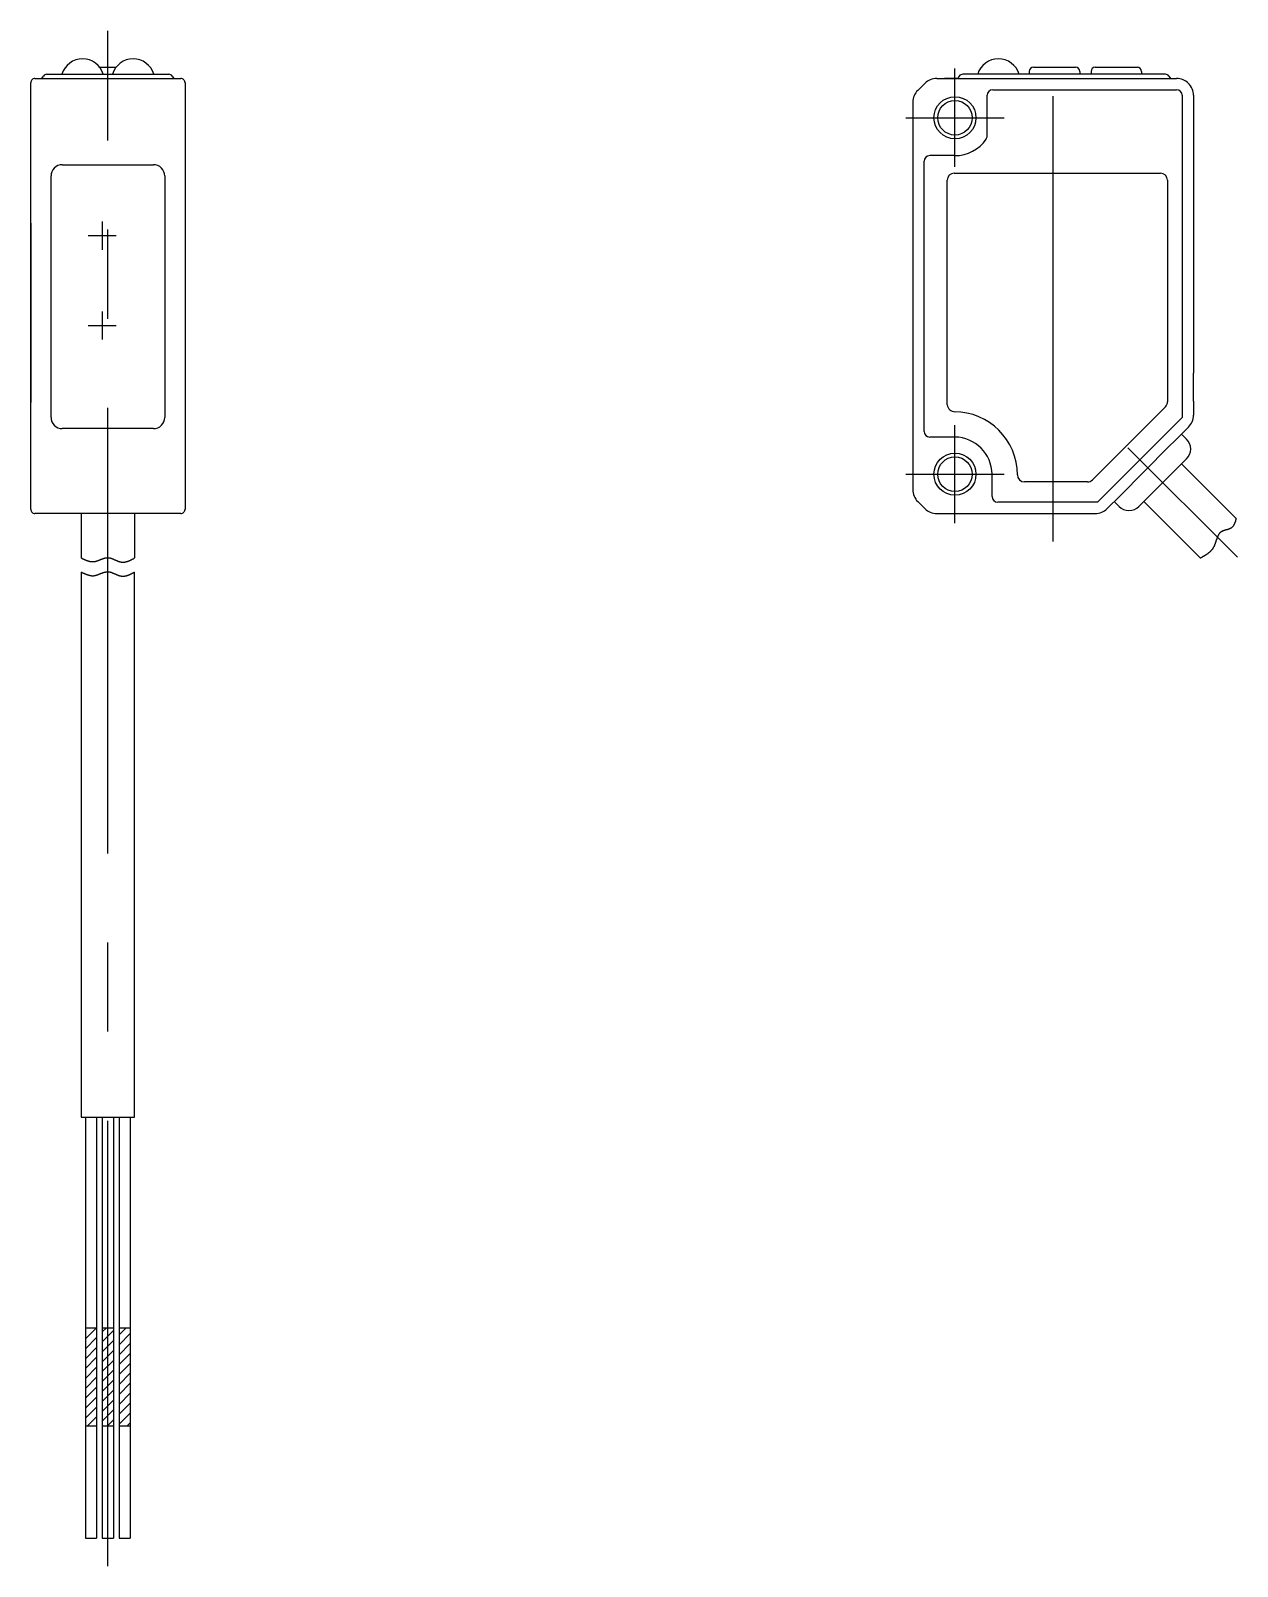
# Model space of a CAD drawing. Extents: x -19 to 104, y -28 to 519.
# Drawn here: x 16 to 102, y 118.7 to 228.2 of the extents above; entities that cross this region are included whole.
import ezdxf

# ---------------------------------------------------------------- set-up
doc = ezdxf.new("R2010")
doc.units = 0
doc.linetypes.add('CENTER', pattern=[50.8, 31.75, -6.35, 6.35, -6.35])
doc.linetypes.add('DASHED', pattern=[19.05, 12.7, -6.35])
doc.layers.get('0').update_dxf_attribs({"linetype": 'CONTINUOUS'})
doc.layers.add('CENTER', color=1, linetype='CONTINUOUS')

msp = doc.modelspace()

# ---------------------------------------------------------------- linework, layer by layer
at = {"color": 7, "linetype": 'CONTINUOUS'}
for p, q in [((20.92, 225.55), (22.08, 225.55)), ((87.48, 225.55), (90.48, 225.55)), ((91.88, 225.55), (94.88, 225.55)), ((87.18, 225.25), (87.18, 225.05)), ((90.78, 225.25), (90.78, 225.05)), ((91.58, 225.25), (91.58, 225.05)), ((95.18, 225.25), (95.18, 225.05)), ((84.18, 220.66), (84.18, 223.55)), ((84.18, 220.66), (84.18, 223.55)), ((84.58, 223.95), (97.68, 223.95)), ((98.08, 223.55), (98.08, 200.58)), ((98.08, 223.55), (98.08, 200.58)), ((98.08, 223.55), (98.08, 200.58)), ((79.68, 199.6), (79.68, 218.85)), ((79.68, 199.6), (79.68, 218.85)), ((79.68, 199.6), (79.68, 218.85)), ((79.68, 199.6), (79.68, 218.85)), ((81.88, 219.25), (80.08, 219.25)), ((81.88, 219.25), (80.08, 219.25)), ((81.83, 218), (96.53, 218)), ((81.33, 201.5), (81.33, 217.5)), ((97.03, 217.5), (97.03, 201.71)), ((91.68, 196.15), (96.88, 201.36)), ((98.08, 200.58), (92.05, 194.55)), ((98.08, 200.58), (92.05, 194.55)), ((98.08, 200.58), (92.05, 194.55)), ((98.08, 200.58), (92.05, 194.55)), ((98.08, 200.58), (92.05, 194.55)), ((81.88, 199.2), (80.08, 199.2)), ((81.88, 199.2), (80.08, 199.2)), ((84.53, 194.95), (84.53, 196.5)), ((91.32, 196), (86.83, 196)), ((92.05, 194.55), (84.93, 194.55)), ((19.6, 150.73), (19.9, 150.73)), ((19.9, 150.73), (19.9, 135.73)), ((19.9, 150.73), (20.7, 150.73)), ((20.7, 150.73), (20.7, 135.73)), ((20.7, 150.73), (21.1, 150.73)), ((21.1, 150.73), (21.1, 135.73)), ((21.1, 150.73), (21.9, 150.73)), ((21.9, 150.73), (21.9, 135.73)), ((21.9, 150.73), (22.3, 150.73)), ((22.3, 150.73), (22.3, 135.73)), ((22.3, 150.73), (23.1, 150.73)), ((23.1, 150.73), (23.1, 135.73)), ((23.1, 150.73), (23.4, 150.73)), ((19.9, 135.73), (19.9, 128.73)), ((19.9, 135.73), (20.7, 135.73)), ((20.7, 135.73), (20.7, 128.73)), ((21.1, 135.73), (21.1, 128.73)), ((21.1, 135.73), (21.9, 135.73)), ((21.9, 135.73), (21.9, 128.73)), ((22.3, 135.73), (22.3, 128.73)), ((22.3, 135.73), (23.1, 135.73)), ((23.1, 135.73), (23.1, 128.73)), ((19.9, 128.73), (20.7, 128.73)), ((19.9, 128.73), (19.9, 120.73)), ((20.7, 128.73), (20.7, 120.73)), ((21.1, 128.73), (21.9, 128.73)), ((21.1, 128.73), (21.1, 120.73)), ((21.9, 128.73), (21.9, 120.73)), ((22.3, 128.73), (23.1, 128.73)), ((22.3, 128.73), (22.3, 120.73)), ((23.1, 128.73), (23.1, 120.73)), ((19.9, 120.73), (20.7, 120.73)), ((21.1, 120.73), (21.9, 120.73)), ((22.3, 120.73), (23.1, 120.73))]:
    msp.add_line(p, q, dxfattribs=at)
at = {"color": 3, "linetype": 'DASHED'}
for p, q in [((21.1, 214.55), (21.1, 212.55)), ((20.1, 213.55), (22.1, 213.55)), ((21.1, 208.15), (21.1, 206.15)), ((20.1, 207.15), (22.1, 207.15))]:
    msp.add_line(p, q, dxfattribs=at)
at = {"color": 3, "linetype": 'CONTINUOUS'}
for p, q in [((19.9, 135.65), (19.98, 135.73)), ((19.9, 134.94), (20.69, 135.73)), ((21.1, 135.43), (21.4, 135.73)), ((22.3, 135.22), (22.81, 135.73)), ((19.9, 134.23), (20.7, 135.03)), ((21.1, 134.72), (21.9, 135.52)), ((21.1, 134.02), (21.9, 134.82)), ((22.3, 134.51), (23.1, 135.31)), ((22.3, 133.8), (23.1, 134.6)), ((19.9, 133.52), (20.7, 134.32)), ((19.9, 132.82), (20.7, 133.62)), ((21.1, 133.31), (21.9, 134.11)), ((22.3, 133.1), (23.1, 133.9)), ((19.9, 132.11), (20.7, 132.91)), ((21.1, 132.6), (21.9, 133.4)), ((21.1, 131.9), (21.9, 132.7)), ((22.3, 132.39), (23.1, 133.19)), ((22.3, 131.68), (23.1, 132.48)), ((19.9, 131.4), (20.7, 132.2)), ((19.9, 130.7), (20.7, 131.5)), ((21.1, 131.19), (21.9, 131.99)), ((22.3, 130.97), (23.1, 131.77)), ((19.9, 129.99), (20.7, 130.79)), ((21.1, 130.48), (21.9, 131.28)), ((21.1, 129.77), (21.9, 130.57)), ((22.3, 130.27), (23.1, 131.07)), ((22.3, 129.56), (23.1, 130.36)), ((19.9, 129.28), (20.7, 130.08)), ((20.05, 128.73), (20.7, 129.37)), ((21.1, 129.07), (21.9, 129.87)), ((21.47, 128.73), (21.9, 129.16)), ((22.3, 128.85), (23.1, 129.65)), ((22.88, 128.73), (23.1, 128.95))]:
    msp.add_line(p, q, dxfattribs=at)
at = {"color": 7, "linetype": 'CONTINUOUS'}
for points in [[(21.17, 225.05, 0.746299), (18.23, 225.05)], [(24.77, 225.05, 0.746299), (21.83, 225.05)], [(86.45, 225.05, 0.746299), (83.5, 225.05)], [(16.3, 224.75, 0.414214), (16, 224.45)], [(17.16, 225.05, 0.250765), (16.91, 224.92)], [(26.09, 224.92, 0.250765), (25.84, 225.05)], [(27, 224.45, 0.414214), (26.7, 224.75)], [(80.58, 224.75, 0.198912), (79.73, 224.4)], [(82.44, 225.05, 0.250765), (82.19, 224.92)], [(97.13, 224.92, 0.250765), (96.88, 225.05)], [(98.88, 223.55, 0.414214), (97.68, 224.75)], [(98.88, 223.55, 0.414214), (97.68, 224.75)], [(98.88, 223.55, 0.414214), (97.68, 224.75)], [(98.88, 223.55, 0.414214), (97.68, 224.75)], [(79.23, 223.9, 0.198912), (78.88, 223.06)], [(18.25, 218.6, 0.414214), (17.45, 217.8)], [(25.55, 217.8, 0.414214), (24.75, 218.6)], [(17.45, 200.6, 0.414214), (18.25, 199.8)], [(24.75, 199.8, 0.414214), (25.55, 200.6)], [(98.53, 199.9, 0.198912), (98.88, 200.75)], [(98.39, 197.64, 0.414214), (98.39, 199.05)], [(78.88, 195.45, 0.198912), (79.23, 194.6)], [(16, 194.05, 0.414214), (16.3, 193.75)], [(26.7, 193.75, 0.414214), (27, 194.05)], [(79.73, 194.1, 0.198912), (80.58, 193.75)], [(91.88, 193.75, 0.198912), (92.73, 194.1)], [(93.58, 194.25, 0.414214), (94.99, 194.25)]]:
    msp.add_lwpolyline(points, format="xyb", dxfattribs=at)
for points in [[(16, 194.05), (16, 224.45)], [(16.3, 224.75), (16.8, 224.75)], [(16.8, 224.75), (16.91, 224.92)], [(16.8, 224.75), (26.2, 224.75)], [(17.16, 225.05), (25.84, 225.05)], [(26.09, 224.92), (26.2, 224.75)], [(26.2, 224.75), (26.7, 224.75)], [(27, 224.45), (27, 194.05)], [(79.23, 223.9), (79.73, 224.4)], [(80.58, 224.75), (82.04, 224.75)], [(82.04, 224.75), (81.13, 224.75)], [(82.08, 224.75), (82.04, 224.75)], [(82.19, 224.92), (82.08, 224.75)], [(82.08, 224.75), (97.24, 224.75)], [(96.88, 225.05), (82.44, 225.05)], [(97.13, 224.92), (97.24, 224.75)], [(97.24, 224.75), (97.68, 224.75)], [(98.88, 223.55), (98.88, 216.75)], [(98.88, 223.55), (98.88, 216.75)], [(98.88, 223.55), (98.88, 216.75)], [(98.88, 223.55), (98.88, 216.75)], [(78.88, 223.06), (78.88, 219.71)], [(78.88, 219.71), (78.88, 219.65)], [(78.88, 219.65), (78.88, 218.2)], [(17.45, 200.6), (17.45, 217.8)], [(18.25, 218.6), (24.75, 218.6)], [(25.55, 217.8), (25.55, 200.6)], [(78.88, 218.2), (78.88, 217.75)], [(78.88, 217.75), (78.88, 215.05)], [(98.88, 216.75), (98.88, 203.75)], [(78.88, 216.35), (78.88, 215.05)], [(78.88, 215.05), (78.88, 214.95)], [(78.88, 214.95), (78.88, 201.75)], [(16, 214.45), (16, 201.65)], [(98.88, 201.75), (98.88, 203.75)], [(78.88, 201.75), (78.88, 201.65)], [(78.88, 201.65), (78.88, 200.2)], [(78.88, 201.55), (78.88, 201.45)], [(98.88, 201.75), (98.88, 200.75)], [(98.88, 200.75), (98.88, 200.75)], [(24.75, 199.8), (18.25, 199.8)], [(78.88, 200.2), (78.88, 198.35)], [(78.88, 200.2), (78.88, 200.05)], [(97.61, 198.98), (98.53, 199.9)], [(98.39, 199.05), (98.03, 199.41)], [(78.88, 198.35), (78.88, 198.15)], [(78.88, 198.15), (78.88, 195.75)], [(81.88, 198.15), (81.88, 198.14)], [(93.65, 195.02), (97.11, 198.49)], [(97.11, 198.49), (97.61, 198.98)], [(95.35, 194.6), (98.03, 197.29)], [(98.03, 197.29), (98.39, 197.64)], [(98.03, 197.29), (99.48, 195.84)], [(78.88, 195.75), (78.88, 195.45)], [(92.73, 194.1), (93.65, 195.02)], [(99.48, 195.84), (101.94, 193.38)], [(19.6, 193.75), (16.3, 193.75)], [(19.6, 193.75), (19.6, 190.58)], [(23.4, 193.75), (19.6, 193.75)], [(23.4, 193.75), (23.4, 190.58)], [(26.7, 193.75), (23.4, 193.75)], [(79.23, 194.6), (79.73, 194.1)], [(80.58, 193.75), (80.88, 193.75)], [(80.88, 193.75), (85.68, 193.75)], [(85.68, 193.75), (86.98, 193.75)], [(86.98, 193.75), (90.88, 193.75)], [(90.88, 193.75), (91.88, 193.75)], [(91.88, 193.75), (91.88, 193.75)], [(93.22, 194.6), (93.58, 194.25)], [(94.99, 194.25), (95.35, 194.6)], [(95.35, 194.6), (99.36, 190.58)], [(19.6, 189.58), (19.6, 150.73)], [(23.4, 150.73), (23.4, 189.58)], [(19.6, 150.73), (19.98, 150.73)], [(19.98, 150.73), (20.74, 150.73)], [(20.74, 150.73), (21.12, 150.73)], [(21.12, 150.73), (21.88, 150.73)], [(21.88, 150.73), (22.26, 150.73)], [(22.26, 150.73), (23.02, 150.73)], [(23.02, 150.73), (23.4, 150.73)]]:
    msp.add_lwpolyline(points, dxfattribs=at)
at = {"color": 3}
for points in [[(99.36, 190.58, 0), (99.38, 190.59, 0), (99.4, 190.6, 0), (99.41, 190.61, 0), (99.43, 190.62, 0), (99.45, 190.62, 0), (99.46, 190.63, 0), (99.48, 190.64, 0), (99.5, 190.65, 0), (99.51, 190.66, 0), (99.53, 190.67, 0), (99.54, 190.68, 0), (99.56, 190.69, 0), (99.58, 190.7, 0), (99.59, 190.71, 0), (99.61, 190.71, 0), (99.62, 190.72, 0), (99.64, 190.73, 0), (99.66, 190.74, 0), (99.67, 190.75, 0), (99.69, 190.76, 0), (99.7, 190.77, 0), (99.72, 190.78, 0), (99.73, 190.79, 0), (99.75, 190.8, 0), (99.77, 190.81, 0), (99.78, 190.82, 0), (99.8, 190.83, 0), (99.81, 190.84, 0), (99.83, 190.85, 0), (99.84, 190.86, 0), (99.86, 190.87, 0), (99.87, 190.88, 0), (99.89, 190.89, 0), (99.9, 190.9, 0), (99.92, 190.91, 0), (99.93, 190.92, 0), (99.94, 190.93, 0), (99.96, 190.94, 0), (99.97, 190.95, 0), (99.99, 190.96, 0), (100, 190.97, 0), (100.01, 190.99, 0), (100.03, 191, 0), (100.04, 191.01, 0), (100.05, 191.02, 0), (100.07, 191.03, 0), (100.08, 191.04, 0), (100.09, 191.06, 0), (100.11, 191.07, 0), (100.12, 191.08, 0), (100.13, 191.09, 0), (100.14, 191.11, 0), (100.16, 191.12, 0), (100.17, 191.13, 0), (100.18, 191.15, 0), (100.19, 191.16, 0), (100.2, 191.17, 0), (100.21, 191.19, 0), (100.22, 191.2, 0), (100.23, 191.21, 0), (100.25, 191.23, 0), (100.26, 191.24, 0), (100.27, 191.26, 0), (100.28, 191.27, 0), (100.29, 191.29, 0), (100.3, 191.3, 0), (100.31, 191.32, 0), (100.31, 191.33, 0), (100.32, 191.35, 0), (100.33, 191.36, 0), (100.34, 191.38, 0), (100.35, 191.4, 0), (100.36, 191.41, 0), (100.37, 191.43, 0), (100.37, 191.44, 0), (100.38, 191.46, 0), (100.39, 191.48, 0), (100.4, 191.5, 0), (100.4, 191.51, 0), (100.41, 191.53, 0), (100.42, 191.55, 0), (100.42, 191.56, 0), (100.43, 191.58, 0), (100.44, 191.6, 0), (100.44, 191.62, 0), (100.45, 191.64, 0), (100.46, 191.66, 0), (100.46, 191.67, 0), (100.47, 191.69, 0), (100.48, 191.71, 0), (100.48, 191.73, 0), (100.49, 191.75, 0), (100.5, 191.76, 0), (100.5, 191.78, 0), (100.51, 191.8, 0), (100.51, 191.82, 0), (100.52, 191.84, 0), (100.53, 191.85, 0), (100.53, 191.87, 0), (100.54, 191.89, 0), (100.54, 191.91, 0), (100.55, 191.93, 0), (100.56, 191.94, 0), (100.56, 191.96, 0), (100.57, 191.98, 0), (100.58, 192, 0), (100.58, 192.01, 0), (100.59, 192.03, 0), (100.59, 192.05, 0), (100.6, 192.07, 0), (100.61, 192.08, 0), (100.61, 192.1, 0), (100.62, 192.12, 0), (100.63, 192.13, 0), (100.64, 192.15, 0), (100.64, 192.17, 0), (100.65, 192.18, 0), (100.66, 192.2, 0), (100.67, 192.21, 0), (100.68, 192.23, 0), (100.69, 192.24, 0), (100.69, 192.26, 0), (100.7, 192.27, 0), (100.71, 192.29, 0), (100.72, 192.3, 0), (100.73, 192.32, 0), (100.74, 192.33, 0), (100.75, 192.34, 0), (100.76, 192.36, 0), (100.77, 192.37, 0), (100.78, 192.38, 0), (100.79, 192.39, 0), (100.81, 192.41, 0), (100.82, 192.42, 0), (100.83, 192.43, 0), (100.84, 192.44, 0), (100.85, 192.45, 0), (100.87, 192.46, 0), (100.88, 192.47, 0), (100.89, 192.48, 0), (100.91, 192.49, 0), (100.92, 192.5, 0), (100.94, 192.5, 0), (100.95, 192.51, 0), (100.97, 192.52, 0), (100.98, 192.53, 0), (101, 192.53, 0), (101.02, 192.54, 0), (101.03, 192.55, 0), (101.05, 192.55, 0), (101.07, 192.56, 0), (101.08, 192.56, 0), (101.1, 192.57, 0), (101.12, 192.57, 0), (101.14, 192.58, 0), (101.15, 192.59, 0), (101.17, 192.59, 0), (101.19, 192.59, 0), (101.21, 192.6, 0), (101.22, 192.6, 0), (101.24, 192.61, 0), (101.26, 192.62, 0), (101.28, 192.62, 0), (101.3, 192.62, 0), (101.31, 192.63, 0), (101.33, 192.63, 0), (101.35, 192.64, 0), (101.37, 192.64, 0), (101.39, 192.65, 0), (101.4, 192.66, 0), (101.42, 192.66, 0), (101.44, 192.67, 0), (101.45, 192.67, 0), (101.47, 192.68, 0), (101.49, 192.69, 0), (101.5, 192.69, 0), (101.52, 192.7, 0), (101.53, 192.71, 0), (101.55, 192.72, 0), (101.56, 192.72, 0), (101.58, 192.73, 0), (101.59, 192.74, 0), (101.61, 192.75, 0), (101.62, 192.76, 0), (101.63, 192.77, 0), (101.65, 192.78, 0), (101.66, 192.79, 0), (101.67, 192.81, 0), (101.68, 192.82, 0), (101.69, 192.83, 0), (101.7, 192.84, 0), (101.72, 192.85, 0), (101.73, 192.87, 0), (101.74, 192.88, 0), (101.75, 192.9, 0), (101.75, 192.91, 0), (101.77, 192.93, 0), (101.77, 192.94, 0), (101.78, 192.96, 0), (101.79, 192.97, 0), (101.8, 192.99, 0), (101.81, 193, 0), (101.81, 193.02, 0), (101.82, 193.04, 0), (101.83, 193.05, 0), (101.84, 193.07, 0), (101.84, 193.09, 0), (101.85, 193.1, 0), (101.86, 193.12, 0), (101.86, 193.14, 0), (101.87, 193.16, 0), (101.88, 193.18, 0), (101.88, 193.19, 0), (101.89, 193.21, 0), (101.89, 193.23, 0), (101.9, 193.25, 0), (101.91, 193.27, 0), (101.91, 193.29, 0), (101.92, 193.3, 0), (101.92, 193.32, 0), (101.93, 193.34, 0), (101.93, 193.36, 0), (101.94, 193.38, 0)], [(19.6, 190.58, 0), (19.62, 190.57, 0), (19.63, 190.56, 0), (19.65, 190.56, 0), (19.67, 190.55, 0), (19.69, 190.54, 0), (19.7, 190.53, 0), (19.72, 190.52, 0), (19.74, 190.52, 0), (19.75, 190.51, 0), (19.77, 190.5, 0), (19.79, 190.49, 0), (19.81, 190.49, 0), (19.82, 190.48, 0), (19.84, 190.47, 0), (19.86, 190.46, 0), (19.87, 190.46, 0), (19.89, 190.45, 0), (19.91, 190.44, 0), (19.93, 190.44, 0), (19.94, 190.43, 0), (19.96, 190.42, 0), (19.98, 190.41, 0), (20, 190.41, 0), (20.01, 190.4, 0), (20.03, 190.4, 0), (20.05, 190.39, 0), (20.06, 190.38, 0), (20.08, 190.38, 0), (20.1, 190.37, 0), (20.12, 190.37, 0), (20.13, 190.36, 0), (20.15, 190.36, 0), (20.17, 190.35, 0), (20.18, 190.35, 0), (20.2, 190.35, 0), (20.22, 190.34, 0), (20.24, 190.34, 0), (20.25, 190.34, 0), (20.27, 190.33, 0), (20.29, 190.33, 0), (20.3, 190.33, 0), (20.32, 190.33, 0), (20.34, 190.32, 0), (20.36, 190.32, 0), (20.37, 190.32, 0), (20.39, 190.32, 0), (20.41, 190.32, 0), (20.42, 190.32, 0), (20.44, 190.32, 0), (20.46, 190.32, 0), (20.48, 190.32, 0), (20.49, 190.32, 0), (20.51, 190.32, 0), (20.53, 190.33, 0), (20.54, 190.33, 0), (20.56, 190.33, 0), (20.58, 190.33, 0), (20.6, 190.34, 0), (20.61, 190.34, 0), (20.63, 190.34, 0), (20.65, 190.35, 0), (20.66, 190.35, 0), (20.68, 190.36, 0), (20.7, 190.36, 0), (20.72, 190.37, 0), (20.73, 190.37, 0), (20.75, 190.38, 0), (20.77, 190.39, 0), (20.79, 190.39, 0), (20.8, 190.4, 0), (20.82, 190.4, 0), (20.84, 190.41, 0), (20.85, 190.42, 0), (20.87, 190.42, 0), (20.89, 190.43, 0), (20.91, 190.44, 0), (20.92, 190.44, 0), (20.94, 190.45, 0), (20.96, 190.46, 0), (20.97, 190.47, 0), (20.99, 190.47, 0), (21.01, 190.48, 0), (21.03, 190.49, 0), (21.04, 190.49, 0), (21.06, 190.5, 0), (21.08, 190.51, 0), (21.09, 190.51, 0), (21.11, 190.52, 0), (21.13, 190.53, 0), (21.14, 190.53, 0), (21.16, 190.54, 0), (21.18, 190.54, 0), (21.2, 190.55, 0), (21.21, 190.55, 0), (21.23, 190.56, 0), (21.25, 190.56, 0), (21.26, 190.57, 0), (21.28, 190.57, 0), (21.3, 190.58, 0), (21.32, 190.58, 0), (21.33, 190.59, 0), (21.35, 190.59, 0), (21.37, 190.59, 0), (21.38, 190.59, 0), (21.4, 190.6, 0), (21.42, 190.6, 0), (21.44, 190.6, 0), (21.45, 190.6, 0), (21.47, 190.6, 0), (21.49, 190.6, 0), (21.5, 190.6, 0), (21.52, 190.6, 0), (21.54, 190.6, 0), (21.55, 190.6, 0), (21.57, 190.6, 0), (21.59, 190.59, 0), (21.61, 190.59, 0), (21.62, 190.59, 0), (21.64, 190.59, 0), (21.66, 190.58, 0), (21.67, 190.58, 0), (21.69, 190.57, 0), (21.71, 190.57, 0), (21.72, 190.56, 0), (21.74, 190.56, 0), (21.76, 190.55, 0), (21.78, 190.54, 0), (21.79, 190.54, 0), (21.81, 190.53, 0), (21.83, 190.53, 0), (21.84, 190.52, 0), (21.86, 190.51, 0), (21.88, 190.51, 0), (21.89, 190.5, 0), (21.91, 190.49, 0), (21.93, 190.48, 0), (21.95, 190.48, 0), (21.96, 190.47, 0), (21.98, 190.46, 0), (22, 190.46, 0), (22.01, 190.45, 0), (22.03, 190.44, 0), (22.05, 190.43, 0), (22.06, 190.42, 0), (22.08, 190.42, 0), (22.1, 190.41, 0), (22.11, 190.4, 0), (22.13, 190.39, 0), (22.15, 190.39, 0), (22.16, 190.38, 0), (22.18, 190.37, 0), (22.2, 190.37, 0), (22.22, 190.36, 0), (22.23, 190.35, 0), (22.25, 190.35, 0), (22.27, 190.34, 0), (22.28, 190.33, 0), (22.3, 190.33, 0), (22.32, 190.32, 0), (22.33, 190.32, 0), (22.35, 190.31, 0), (22.37, 190.31, 0), (22.38, 190.3, 0), (22.4, 190.3, 0), (22.42, 190.3, 0), (22.44, 190.29, 0), (22.45, 190.29, 0), (22.47, 190.29, 0), (22.49, 190.28, 0), (22.5, 190.28, 0), (22.52, 190.28, 0), (22.54, 190.28, 0), (22.55, 190.28, 0), (22.57, 190.28, 0), (22.59, 190.28, 0), (22.6, 190.28, 0), (22.62, 190.28, 0), (22.64, 190.28, 0), (22.66, 190.28, 0), (22.67, 190.28, 0), (22.69, 190.29, 0), (22.71, 190.29, 0), (22.72, 190.29, 0), (22.74, 190.3, 0), (22.76, 190.3, 0), (22.77, 190.3, 0), (22.79, 190.31, 0), (22.81, 190.31, 0), (22.82, 190.32, 0), (22.84, 190.32, 0), (22.86, 190.33, 0), (22.88, 190.33, 0), (22.89, 190.34, 0), (22.91, 190.34, 0), (22.93, 190.35, 0), (22.94, 190.36, 0), (22.96, 190.36, 0), (22.98, 190.37, 0), (22.99, 190.38, 0), (23.01, 190.38, 0), (23.03, 190.39, 0), (23.04, 190.4, 0), (23.06, 190.41, 0), (23.08, 190.41, 0), (23.1, 190.42, 0), (23.11, 190.43, 0), (23.13, 190.44, 0), (23.15, 190.45, 0), (23.16, 190.45, 0), (23.18, 190.46, 0), (23.2, 190.47, 0), (23.21, 190.48, 0), (23.23, 190.49, 0), (23.25, 190.5, 0), (23.26, 190.51, 0), (23.28, 190.52, 0), (23.3, 190.53, 0), (23.32, 190.53, 0), (23.33, 190.54, 0), (23.35, 190.55, 0), (23.37, 190.56, 0), (23.38, 190.57, 0), (23.4, 190.58, 0)], [(19.6, 189.58, 0), (19.62, 189.57, 0), (19.63, 189.56, 0), (19.65, 189.56, 0), (19.67, 189.55, 0), (19.69, 189.54, 0), (19.7, 189.53, 0), (19.72, 189.52, 0), (19.74, 189.52, 0), (19.75, 189.51, 0), (19.77, 189.5, 0), (19.79, 189.49, 0), (19.81, 189.49, 0), (19.82, 189.48, 0), (19.84, 189.47, 0), (19.86, 189.46, 0), (19.87, 189.46, 0), (19.89, 189.45, 0), (19.91, 189.44, 0), (19.93, 189.44, 0), (19.94, 189.43, 0), (19.96, 189.42, 0), (19.98, 189.41, 0), (20, 189.41, 0), (20.01, 189.4, 0), (20.03, 189.4, 0), (20.05, 189.39, 0), (20.06, 189.38, 0), (20.08, 189.38, 0), (20.1, 189.37, 0), (20.12, 189.37, 0), (20.13, 189.36, 0), (20.15, 189.36, 0), (20.17, 189.35, 0), (20.18, 189.35, 0), (20.2, 189.35, 0), (20.22, 189.34, 0), (20.24, 189.34, 0), (20.25, 189.34, 0), (20.27, 189.33, 0), (20.29, 189.33, 0), (20.3, 189.33, 0), (20.32, 189.33, 0), (20.34, 189.32, 0), (20.36, 189.32, 0), (20.37, 189.32, 0), (20.39, 189.32, 0), (20.41, 189.32, 0), (20.42, 189.32, 0), (20.44, 189.32, 0), (20.46, 189.32, 0), (20.48, 189.32, 0), (20.49, 189.32, 0), (20.51, 189.32, 0), (20.53, 189.33, 0), (20.54, 189.33, 0), (20.56, 189.33, 0), (20.58, 189.33, 0), (20.6, 189.34, 0), (20.61, 189.34, 0), (20.63, 189.34, 0), (20.65, 189.35, 0), (20.66, 189.35, 0), (20.68, 189.36, 0), (20.7, 189.36, 0), (20.72, 189.37, 0), (20.73, 189.37, 0), (20.75, 189.38, 0), (20.77, 189.39, 0), (20.79, 189.39, 0), (20.8, 189.4, 0), (20.82, 189.4, 0), (20.84, 189.41, 0), (20.85, 189.42, 0), (20.87, 189.42, 0), (20.89, 189.43, 0), (20.91, 189.44, 0), (20.92, 189.44, 0), (20.94, 189.45, 0), (20.96, 189.46, 0), (20.97, 189.47, 0), (20.99, 189.47, 0), (21.01, 189.48, 0), (21.03, 189.49, 0), (21.04, 189.49, 0), (21.06, 189.5, 0), (21.08, 189.51, 0), (21.09, 189.51, 0), (21.11, 189.52, 0), (21.13, 189.53, 0), (21.14, 189.53, 0), (21.16, 189.54, 0), (21.18, 189.54, 0), (21.2, 189.55, 0), (21.21, 189.55, 0), (21.23, 189.56, 0), (21.25, 189.56, 0), (21.26, 189.57, 0), (21.28, 189.57, 0), (21.3, 189.58, 0), (21.32, 189.58, 0), (21.33, 189.59, 0), (21.35, 189.59, 0), (21.37, 189.59, 0), (21.38, 189.59, 0), (21.4, 189.6, 0), (21.42, 189.6, 0), (21.44, 189.6, 0), (21.45, 189.6, 0), (21.47, 189.6, 0), (21.49, 189.6, 0), (21.5, 189.6, 0), (21.52, 189.6, 0), (21.54, 189.6, 0), (21.55, 189.6, 0), (21.57, 189.6, 0), (21.59, 189.59, 0), (21.61, 189.59, 0), (21.62, 189.59, 0), (21.64, 189.59, 0), (21.66, 189.58, 0), (21.67, 189.58, 0), (21.69, 189.57, 0), (21.71, 189.57, 0), (21.72, 189.56, 0), (21.74, 189.56, 0), (21.76, 189.55, 0), (21.78, 189.54, 0), (21.79, 189.54, 0), (21.81, 189.53, 0), (21.83, 189.53, 0), (21.84, 189.52, 0), (21.86, 189.51, 0), (21.88, 189.51, 0), (21.89, 189.5, 0), (21.91, 189.49, 0), (21.93, 189.48, 0), (21.95, 189.48, 0), (21.96, 189.47, 0), (21.98, 189.46, 0), (22, 189.46, 0), (22.01, 189.45, 0), (22.03, 189.44, 0), (22.05, 189.43, 0), (22.06, 189.42, 0), (22.08, 189.42, 0), (22.1, 189.41, 0), (22.11, 189.4, 0), (22.13, 189.39, 0), (22.15, 189.39, 0), (22.16, 189.38, 0), (22.18, 189.37, 0), (22.2, 189.37, 0), (22.22, 189.36, 0), (22.23, 189.35, 0), (22.25, 189.35, 0), (22.27, 189.34, 0), (22.28, 189.33, 0), (22.3, 189.33, 0), (22.32, 189.32, 0), (22.33, 189.32, 0), (22.35, 189.31, 0), (22.37, 189.31, 0), (22.38, 189.3, 0), (22.4, 189.3, 0), (22.42, 189.3, 0), (22.44, 189.29, 0), (22.45, 189.29, 0), (22.47, 189.29, 0), (22.49, 189.28, 0), (22.5, 189.28, 0), (22.52, 189.28, 0), (22.54, 189.28, 0), (22.55, 189.28, 0), (22.57, 189.28, 0), (22.59, 189.28, 0), (22.6, 189.28, 0), (22.62, 189.28, 0), (22.64, 189.28, 0), (22.66, 189.28, 0), (22.67, 189.28, 0), (22.69, 189.29, 0), (22.71, 189.29, 0), (22.72, 189.29, 0), (22.74, 189.3, 0), (22.76, 189.3, 0), (22.77, 189.3, 0), (22.79, 189.31, 0), (22.81, 189.31, 0), (22.82, 189.32, 0), (22.84, 189.32, 0), (22.86, 189.33, 0), (22.88, 189.33, 0), (22.89, 189.34, 0), (22.91, 189.34, 0), (22.93, 189.35, 0), (22.94, 189.36, 0), (22.96, 189.36, 0), (22.98, 189.37, 0), (22.99, 189.38, 0), (23.01, 189.38, 0), (23.03, 189.39, 0), (23.04, 189.4, 0), (23.06, 189.41, 0), (23.08, 189.41, 0), (23.1, 189.42, 0), (23.11, 189.43, 0), (23.13, 189.44, 0), (23.15, 189.45, 0), (23.16, 189.45, 0), (23.18, 189.46, 0), (23.2, 189.47, 0), (23.21, 189.48, 0), (23.23, 189.49, 0), (23.25, 189.5, 0), (23.26, 189.51, 0), (23.28, 189.52, 0), (23.3, 189.53, 0), (23.32, 189.53, 0), (23.33, 189.54, 0), (23.35, 189.55, 0), (23.37, 189.56, 0), (23.38, 189.57, 0), (23.4, 189.58, 0)]]:
    msp.add_polyline3d(points, dxfattribs=at)
at = {"color": 3, "linetype": 'CONTINUOUS'}
for centre in [(81.88, 221.95), (81.88, 196.55)]:
    msp.add_circle(centre, 1.5, dxfattribs=at)
at = {"color": 7, "linetype": 'CONTINUOUS'}
for centre in [(81.88, 221.95), (81.88, 196.55)]:
    msp.add_circle(centre, 1.23, dxfattribs=at)
for centre, radius, start, end in [((87.48, 225.25), 0.3, 90, 180), ((90.48, 225.25), 0.3, 0, 90), ((91.88, 225.25), 0.3, 90, 180), ((94.88, 225.25), 0.3, 0, 90), ((84.58, 223.55), 0.4, 90, 180), ((97.68, 223.55), 0.4, 0, 90), ((81.88, 221.95), 2.7, 270, 325.6988), ((81.88, 221.95), 2.7, 270, 325.6988), ((83.78, 220.66), 0.4, 325.6988, 0), ((80.08, 218.85), 0.4, 90, 180), ((81.83, 217.5), 0.5, 90, 180), ((96.53, 217.5), 0.5, 0, 90), ((81.86, 201.53), 0.526, 182.7263, 272.7263), ((96.53, 201.71), 0.5, 315, 0), ((81.83, 196.5), 4.5, 0, 90), ((80.08, 199.6), 0.4, 180, 270), ((80.08, 199.6), 0.4, 180, 270), ((81.83, 196.5), 2.7, 1.0742, 88.9746), ((81.83, 196.5), 2.7, 1.0742, 88.9746), ((81.83, 196.5), 2.7, 1.0742, 88.9746), ((81.83, 196.5), 2.7, 1.0742, 88.9746), ((86.83, 196.5), 0.5, 180, 270), ((91.32, 196.5), 0.5, 270, 315), ((84.93, 194.95), 0.4, 180, 270)]:
    msp.add_arc(centre, radius, start, end, dxfattribs=at)
at = {"layer": 'CENTER', "color": 1, "linetype": 'CENTER'}
for p, q in [((21.5, 118.73), (21.5, 228.15)), ((88.88, 191.75), (88.88, 228.15)), ((81.88, 218.45), (81.88, 225.45)), ((78.38, 221.95), (85.38, 221.95)), ((81.88, 193.05), (81.88, 200.05)), ((94.21, 198.42), (102.01, 190.63)), ((78.38, 196.55), (85.38, 196.55))]:
    msp.add_line(p, q, dxfattribs=at)

doc.saveas('drawing.dxf')
